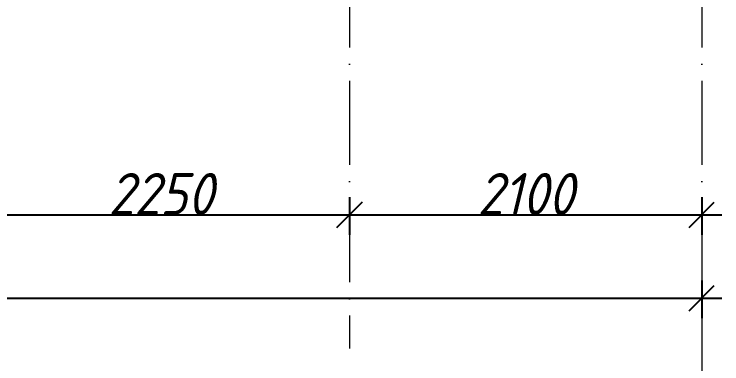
# Model space of a CAD drawing. Header units: millimetres. Extents: x -606178 to 312196, y -19338 to 632709.
# Drawn here: x -73765 to -69545, y 504594 to 506680 of the extents above; entities that cross this region are included whole.
import ezdxf

# ---------------------------------------------------------------- set-up
doc = ezdxf.new("R2010")
doc.units = ezdxf.units.MM
doc.linetypes.add('50_200_ШТРИХ_1Т_ш5_п1_п1_', pattern=[700, 500, -100, 0, -100])
doc.layers.add('A-____-____-DIMS', color=7, linetype='Continuous', lineweight=9)
doc.layers.add('S-GRID-____-OTLN-1', color=7, linetype='50_200_ШТРИХ_1Т_ш5_п1_п1_', lineweight=9)
doc.styles.add('ISOCPEUR_I_9', font='isocpeui.ttf', dxfattribs={"width": 0.9, "height": 250})
doc.dimstyles.new('ISO-2_5_0_9К_БОЛЬШОЙ_ОСИ', dxfattribs={"dimscale": 304.8, "dimtxt": 248.995294, "dimasz": 0.492126, "dimexe": 0.393701, "dimexo": 0, "dimgap": 0, "dimtad": 1, "dimdec": 0, "dimzin": 0, "dimdsep": 46, "dimtxsty": 'ISOCPEUR_I_9', "dimblk1": 'OBLIQUE', "dimblk2": 'OBLIQUE', "dimsah": 1, "dimcen": 0.09, "dimdle": 0.393701, "dimazin": 0, "dimtfac": 1, "dimtdec": 4, "dimtix": 1, "dimtmove": 0, "dimatfit": 3, "dimfxl": 1, "dimtvp": 1, "dimtolj": 1, "dimtzin": 0, "dimarcsym": 2})

# ---------------------------------------------------------------- blocks, each defined once
blk = doc.blocks.new('_Oblique')
at = {"color": 0, "linetype": 'ByBlock', "lineweight": -2}
blk.add_line((-0.5, -0.5), (0.5, 0.5), dxfattribs=at)
blk = doc.blocks.new('*D5268')
at = {"layer": 'A-____-____-DIMS', "color": 0, "lineweight": -2, "transparency": 16777216}
for p, q in [((-74014.9, 505588.8), (-74014.9, 505362.7)), ((-71764.9, 505588.8), (-71764.9, 505362.7)), ((-74134.9, 505482.7), (-71644.9, 505482.7))]:
    blk.add_line(p, q, dxfattribs=at)
at = {"layer": 'Defpoints', "color": 0, "transparency": 16777216}
for p in [(-74014.9, 505588.8), (-71764.9, 505588.8), (-71764.9, 505482.7)]:
    blk.add_point(p, dxfattribs=at)
at = {"layer": 'A-____-____-DIMS', "color": 0, "lineweight": -2, "transparency": 16777216, "xscale": 150, "yscale": 150, "zscale": 150, "rotation": 180}
blk.add_blockref('_Oblique', (-74014.9, 505482.7), dxfattribs=at)
at = {"layer": 'A-____-____-DIMS', "color": 0, "lineweight": -2, "transparency": 16777216, "xscale": 150, "yscale": 150, "zscale": 150}
blk.add_blockref('_Oblique', (-71764.9, 505482.7), dxfattribs=at)
at = {"layer": 'A-____-____-DIMS', "color": 0, "transparency": 16777216, "insert": (-72889.9, 505607.7), "char_height": 250, "width": 758.478, "attachment_point": 5, "style": 'ISOCPEUR_I_9'}
blk.add_mtext('\\A1;2250', dxfattribs=at)
blk = doc.blocks.new('*D5269')
at = {"layer": 'A-____-____-DIMS', "color": 0, "lineweight": -2, "transparency": 16777216}
for p, q in [((-71764.9, 505588.8), (-71764.9, 505362.7)), ((-69664.9, 505588.8), (-69664.9, 505362.7)), ((-71884.9, 505482.7), (-69544.9, 505482.7))]:
    blk.add_line(p, q, dxfattribs=at)
at = {"layer": 'Defpoints', "color": 0, "transparency": 16777216}
for p in [(-71764.9, 505588.8), (-69664.9, 505588.8), (-69664.9, 505482.7)]:
    blk.add_point(p, dxfattribs=at)
at = {"layer": 'A-____-____-DIMS', "color": 0, "lineweight": -2, "transparency": 16777216, "xscale": 150, "yscale": 150, "zscale": 150, "rotation": 180}
blk.add_blockref('_Oblique', (-71764.9, 505482.7), dxfattribs=at)
at = {"layer": 'A-____-____-DIMS', "color": 0, "lineweight": -2, "transparency": 16777216, "xscale": 150, "yscale": 150, "zscale": 150}
blk.add_blockref('_Oblique', (-69664.9, 505482.7), dxfattribs=at)
at = {"layer": 'A-____-____-DIMS', "color": 0, "transparency": 16777216, "insert": (-70714.9, 505607.7), "char_height": 250, "width": 701.018, "attachment_point": 5, "style": 'ISOCPEUR_I_9'}
blk.add_mtext('\\A1;2100', dxfattribs=at)
blk = doc.blocks.new('*D5218')
at = {"layer": 'A-____-____-DIMS', "color": 0, "lineweight": -2, "transparency": 16777216}
for p, q in [((-143064.9, 505092), (-143064.9, 504865.9)), ((-69664.9, 505092), (-69664.9, 504865.9)), ((-143184.9, 504985.9), (-69544.9, 504985.9))]:
    blk.add_line(p, q, dxfattribs=at)
at = {"layer": 'Defpoints', "color": 0, "transparency": 16777216}
for p in [(-143064.9, 505092), (-69664.9, 505092), (-69664.9, 504985.9)]:
    blk.add_point(p, dxfattribs=at)
at = {"layer": 'A-____-____-DIMS', "color": 0, "lineweight": -2, "transparency": 16777216, "xscale": 150, "yscale": 150, "zscale": 150, "rotation": 180}
blk.add_blockref('_Oblique', (-143064.9, 504985.9), dxfattribs=at)
at = {"layer": 'A-____-____-DIMS', "color": 0, "lineweight": -2, "transparency": 16777216, "xscale": 150, "yscale": 150, "zscale": 150}
blk.add_blockref('_Oblique', (-69664.9, 504985.9), dxfattribs=at)
at = {"layer": 'A-____-____-DIMS', "color": 0, "transparency": 16777216, "insert": (-106364.9, 505112.5), "char_height": 250, "width": 971.082, "attachment_point": 5, "style": 'ISOCPEUR_I_9'}
blk.add_mtext('\\A1;73400', dxfattribs=at)

msp = doc.modelspace()

# ---------------------------------------------------------------- linework, layer by layer
at = {"layer": 'S-GRID-____-OTLN-1'}
for p, q in [((-71764.891, 542687.1106), (-71764.891, 504685.847)), ((-69664.891, 542687.1106), (-69664.891, 491375.8881))]:
    msp.add_line(p, q, dxfattribs=at)

# ---------------------------------------------------------------- dimensions: what is measured, and where the dimension line sits
at = {"layer": 'A-____-____-DIMS'}
for base, p1, p2, override, picture, middle in [((-71764.891, 505482.7262), (-74014.891, 505588.7923), (-71764.891, 505588.7923), {"dimpost": '<>', "dimfxl": 2250}, '*D5268', (-72889.891, 505607.7262)), ((-69664.891, 505482.7262), (-71764.891, 505588.7923), (-69664.891, 505588.7923), {"dimpost": '<>', "dimfxl": 2100}, '*D5269', (-70714.891, 505607.7262)), ((-69664.891, 504985.926), (-143064.891, 505091.992), (-69664.891, 505091.992), {"dimpost": '<>', "dimfxl": 73400}, '*D5218', (-106364.891, 505112.5358))]:
    dim = msp.add_linear_dim(base=base, p1=p1, p2=p2, dimstyle='ISO-2_5_0_9К_БОЛЬШОЙ_ОСИ', override=override, dxfattribs=at)
    dim.commit()
    dim.dimension.update_dxf_attribs({"geometry": picture, "text_midpoint": middle})

doc.saveas('drawing.dxf')
